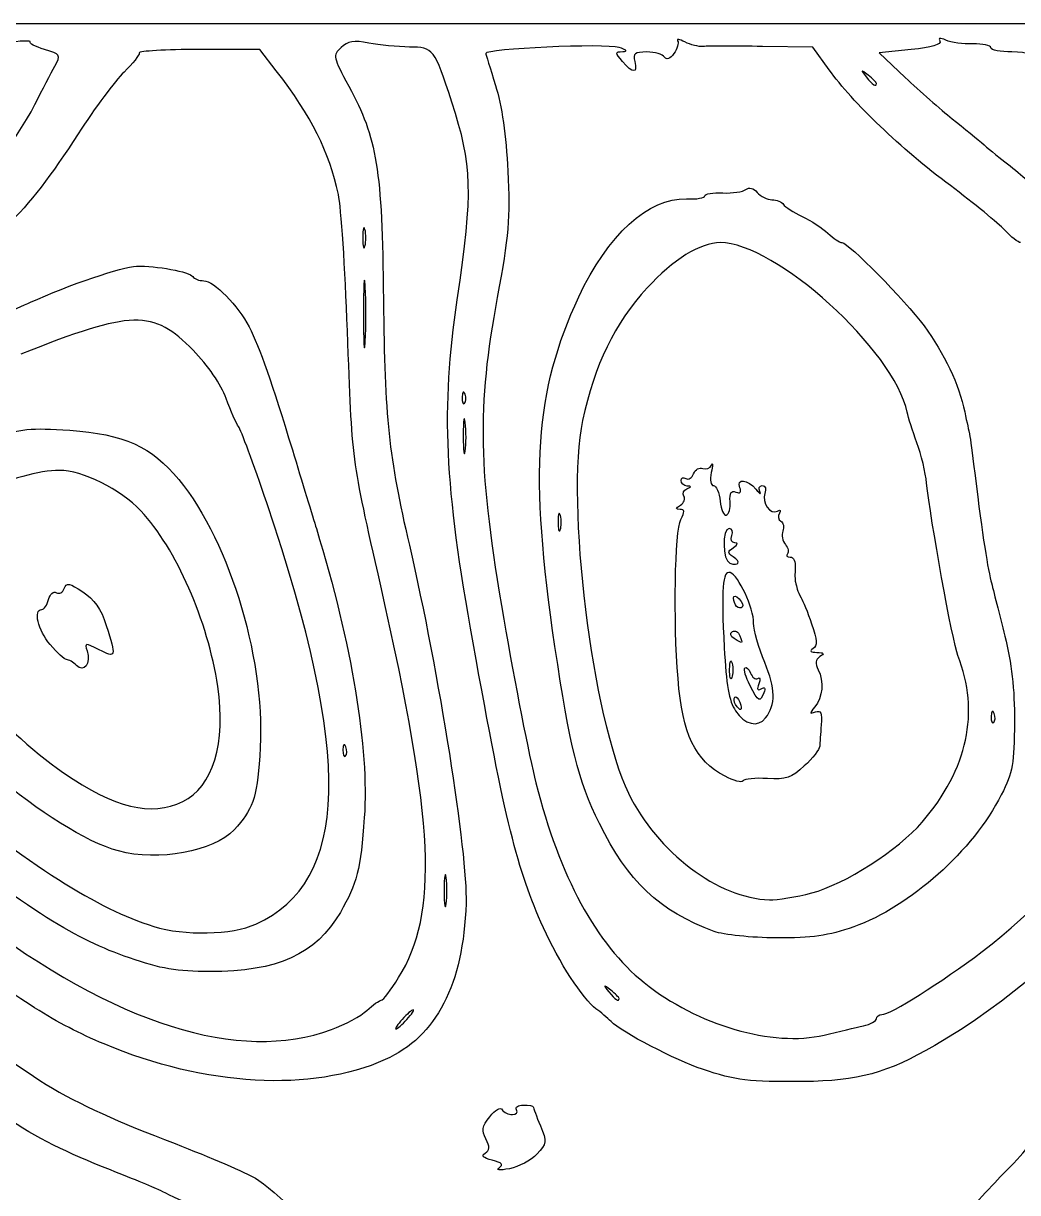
# Model space of a CAD drawing. Extents: x 32 to 2531, y 46 to 1398.
# Drawn here: x 2003 to 2281.1, y 1070.5 to 1397.7 of the extents above; entities that cross this region are included whole.
import ezdxf

# ---------------------------------------------------------------- set-up
doc = ezdxf.new("R2010")
doc.units = 0
doc.layers.add('IMAGE', color=7, linetype='CONTINUOUS')

msp = doc.modelspace()

# ---------------------------------------------------------------- linework, layer by layer
at = {"layer": 'IMAGE', "color": 7}
for points in [[(32.319879, 721.65756), (32.319879, 1397.653213), (1281.6532, 1397.653213), (2530.9865, 1397.653213), (2530.9865, 721.65312), (2530.9865, 45.6531), (1281.6532, 45.6531), (32.319879, 45.6531), (32.319879, 721.64876)], [(2241.6532, 1380.823286), (2241.6532, 1380.823286)], [(2098.5723, 1339.98655), (2098.5723, 1339.98655)], [(2098.6385, 1323.98655), (2098.6385, 1323.98655)], [(2202.5421, 1234.54211), (2202.5421, 1234.54211)], [(2201.8441, 1225.50696), (2201.8441, 1225.50696)], [(2017.8457, 1217.99397), (2017.8457, 1217.99397)], [(2206.2557, 1212.44379), (2206.2557, 1212.44379)], [(2202.2651, 1207.07525), (2202.2651, 1207.07525)], [(2210.6307, 1203.31988), (2210.6307, 1203.31988)], [(2047.6088, 1179.90053), (2047.6088, 1179.90053)], [(2029.6529, 1166.09211), (2029.6529, 1166.09211)], [(2121.2749, 1158.65321), (2121.2749, 1158.65321)], [(2223.5379, 1154.34585), (2223.5379, 1154.34585)], [(2068.0543, 1145.6476), (2068.0543, 1145.6476)], [(2196.2469, 1143.5872), (2196.2469, 1143.5872)], [(2032.6584, 1136.18269), (2032.6584, 1136.18269)], [(2169.6532, 1124.82329), (2169.6532, 1124.82329)], [(2110.3199, 1118.98655), (2110.3199, 1118.98655)], [(2089.2085, 1116.13707), (2089.2085, 1116.13707)], [(2237.9865, 1117.15509), (2237.9865, 1117.15509)], [(2136.1132, 1077.47873), (2136.1132, 1077.47873)]]:
    msp.add_lwpolyline(points, close=True, dxfattribs=at)
for points in [[(2228.4009, 1384.674377), (2223.8679, 1390.986546), (2209.7605, 1391.197805)], [(2073.7552, 1384.389417), (2069.1905, 1390.319879), (2052.1931, 1390.339769)], [(2251.3629, 1390.338391), (2242.4384, 1389.382655), (2249.7124, 1382.495034)], [(2126.5641, 1293.90321), (2126.564, 1293.90321)], [(2126.6189, 1285.96267), (2126.6195, 1285.96267)], [(2153.2434, 1259.96117), (2153.2439, 1259.96117)], [(2201.6148, 1248.39237), (2201.6145, 1248.39237)], [(2200.5803, 1216.98655), (2200.5797, 1216.98655)], [(2274.5641, 1204.56988), (2274.564, 1204.56988)], [(2093.2308, 1195.23655), (2093.2307, 1195.23655)], [(2199.3073, 1186.99037), (2199.3033, 1186.99037)]]:
    msp.add_lwpolyline(points, dxfattribs=at)
for points in [[(2261.1012, 1392.939873), (2259.392, 1393.721351), (2258.8361, 1393.642271), (2259.4183, 1392.700455)], [(2004.9304, 1392.485451), (2005.3382, 1392.893159), (2002.2178, 1392.754502), (1997.9963, 1392.177326)], [(2008.8963, 1390.365555), (2006.3074, 1391.12379), (2004.5227, 1392.077743), (2004.9304, 1392.485451)], [(2091.8791, 1390.875659), (2089.5438, 1388.658426), (2089.6223, 1388.265209), (2094.0292, 1380.103102)], [(2099.6452, 1392.139986), (2095.4184, 1392.960409), (2093.797, 1392.696446), (2091.8791, 1390.875659)], [(2110.9954, 1391.045013), (2107.691, 1391.076943), (2102.5835, 1391.569689), (2099.6452, 1392.139986)], [(2122.851, 1375.653611), (2117.9618, 1390.679277), (2117.7302, 1390.979918), (2110.9954, 1391.045013)], [(2169.6532, 1390.90877), (2165.7264, 1392.074738), (2132.24, 1390.562822), (2132.337, 1389.223938)], [(2170.6662, 1389.786119), (2172.1521, 1389.871229), (2171.7877, 1390.274975), (2169.6532, 1390.90877)], [(2186.0407, 1392.771533), (2186.4308, 1392.140282), (2185.9607, 1390.544517), (2184.9963, 1389.225387)], [(2188.0711, 1392.453045), (2186.5643, 1393.259465), (2185.6505, 1393.402783), (2186.0407, 1392.771533)], [(2193.232, 1391.197946), (2191.9003, 1391.081826), (2189.5779, 1391.646626), (2188.0711, 1392.453045)], [(2209.7605, 1391.197805), (2202.0015, 1391.313991), (2194.5636, 1391.314058), (2193.232, 1391.197946)], [(2259.4183, 1392.700455), (2259.9756, 1391.798525), (2257.0865, 1390.951341), (2251.3629, 1390.338391)], [(2268.6532, 1391.913413), (2265.9032, 1391.836163), (2262.5048, 1392.298071), (2261.1012, 1392.939873)], [(2273.6532, 1390.853738), (2273.6532, 1391.513806), (2271.4032, 1391.990661), (2268.6532, 1391.913413)], [(2279.5509, 1389.653613), (2276.3072, 1389.653613), (2273.6532, 1390.193669), (2273.6532, 1390.853738)], [(2011.7719, 1385.653611), (2013.5358, 1388.863838), (2013.4295, 1389.037859), (2008.8963, 1390.365555)], [(2035.4244, 1389.366563), (2035.5497, 1388.820355), (2033.6357, 1386.411401), (2031.17, 1384.013331)], [(2052.1931, 1390.339769), (2042.8444, 1390.350699), (2035.2985, 1389.91277), (2035.4244, 1389.366563)], [(2132.337, 1389.223938), (2132.35, 1389.093378), (2133.5802, 1385.086546), (2135.0786, 1380.319879)], [(2170.6292, 1386.986546), (2168.4719, 1389.506225), (2168.4739, 1389.660538), (2170.6662, 1389.786119)], [(2177.4191, 1389.653213), (2173.9987, 1389.653213), (2173.4545, 1389.223833), (2174.0395, 1386.986546)], [(2182.3692, 1388.240091), (2181.8888, 1389.017309), (2179.6612, 1389.653213), (2177.4191, 1389.653213)], [(2184.9963, 1389.225387), (2183.8895, 1387.711618), (2182.9204, 1387.348195), (2182.3692, 1388.240091)], [(2289.2176, 1386.520191), (2286.5128, 1388.768885), (2283.7833, 1389.653613), (2279.5509, 1389.653613)], [(2006.266, 1374.986945), (2008.287, 1379.020278), (2010.7646, 1383.820278), (2011.7719, 1385.653611)], [(2031.17, 1384.013331), (2028.7043, 1381.615261), (2022.936, 1373.853877), (2018.3516, 1366.76581)], [(2091.1567, 1349.74713), (2088.4937, 1361.916519), (2083.6868, 1371.486161), (2073.7552, 1384.389417)], [(2174.0395, 1386.986546), (2174.9297, 1383.582375), (2173.544, 1383.582375), (2170.6292, 1386.986546)], [(2262.3199, 1352.256066), (2248.5533, 1362.545017), (2234.9691, 1375.528297), (2228.4009, 1384.674377)], [(2239.3199, 1383.156619), (2237.2051, 1384.815114), (2237.158, 1384.767954), (2238.8164, 1382.653213)], [(2238.8164, 1382.653213), (2240.5583, 1380.432215), (2241.6532, 1379.725907), (2241.6532, 1380.823286)], [(2241.6532, 1380.823286), (2241.6532, 1381.100161), (2240.6032, 1382.150161), (2239.3199, 1383.156619)], [(2249.7124, 1382.495034), (2253.7132, 1378.706843), (2259.6181, 1373.517809), (2262.8344, 1370.963846)], [(2094.0292, 1380.103102), (2102.0251, 1365.294121), (2103.3528, 1357.121973), (2103.7423, 1320.32028)], [(2135.0786, 1380.319879), (2136.8273, 1374.757379), (2138.0702, 1366.161226), (2138.5489, 1356.319879)], [(1978.9807, 1342.730215), (1988.7936, 1349.829045), (2000.733, 1363.943731), (2006.266, 1374.986945)], [(2124.3738, 1320.34227), (2128.8575, 1350.968818), (2128.6703, 1357.769621), (2122.851, 1375.653611)], [(2262.8344, 1370.963846), (2266.0507, 1368.409885), (2270.0721, 1365.120279), (2271.7709, 1363.653613)], [(2018.3516, 1366.76581), (2003.2361, 1343.395498), (1994.9137, 1335.55147), (1974.2309, 1325.18108)], [(2271.7709, 1363.653613), (2273.4696, 1362.186946), (2276.4031, 1359.786946), (2278.2897, 1358.320279)], [(2278.2897, 1358.320279), (2280.1764, 1356.853613), (2282.5621, 1354.903613), (2283.5913, 1353.986946)], [(2138.5489, 1356.319879), (2139.1904, 1343.134298), (2138.774, 1338.18513), (2135.5769, 1320.98655)], [(2198.6532, 1350.212198), (2201.4032, 1350.100038), (2204.3236, 1350.535782), (2205.1429, 1351.180517)], [(2205.1429, 1351.180517), (2206.0607, 1351.902603), (2207.2753, 1351.578419), (2208.3063, 1350.336321)], [(2277.5523, 1339.80363), (2275.7744, 1341.719686), (2268.9199, 1347.323285), (2262.3199, 1352.256066)], [(2093.664, 1311.65321), (2093.0183, 1329.25321), (2091.89, 1346.395475), (2091.1567, 1349.74713)], [(2158.3685, 1321.10877), (2166.4044, 1338.40562), (2177.9807, 1348.953185), (2188.4773, 1348.541886)], [(2188.4773, 1348.541886), (2191.324, 1348.430339), (2193.6532, 1348.80641), (2193.6532, 1349.377599)], [(2193.6532, 1349.377599), (2193.6532, 1349.948789), (2195.9032, 1350.324358), (2198.6532, 1350.212198)], [(2208.3063, 1350.336321), (2209.2267, 1349.227278), (2211.0708, 1348.319879), (2212.4044, 1348.319879)], [(2212.4044, 1348.319879), (2213.738, 1348.319879), (2215.19, 1347.735935), (2215.6312, 1347.022226)], [(2215.6312, 1347.022226), (2216.0723, 1346.308517), (2218.4267, 1344.778602), (2220.8631, 1343.622414)], [(2220.8631, 1343.622414), (2223.2996, 1342.466227), (2226.5491, 1340.350171), (2228.084, 1338.92007)], [(2098.5723, 1339.98655), (2098.2369, 1341.269879), (2097.9625, 1340.219879), (2097.9625, 1337.65321)], [(2098.5723, 1335.31988), (2098.9077, 1336.60321), (2098.9077, 1338.70321), (2098.5723, 1339.98655)], [(2228.084, 1338.92007), (2229.6191, 1337.48996), (2231.3811, 1336.31988), (2231.9996, 1336.31988)], [(2281.9756, 1336.31988), (2281.3205, 1336.31988), (2279.3301, 1337.88756), (2277.5523, 1339.80363)], [(2097.9625, 1337.65321), (2097.9625, 1335.08655), (2098.2369, 1334.03655), (2098.5723, 1335.31988)], [(2197.9289, 1336.31988), (2192.4075, 1336.31988), (2184.7476, 1331.56852), (2177.5085, 1323.65321)], [(2250.2611, 1288.82989), (2246.6423, 1306.20249), (2213.454, 1336.31988), (2197.9289, 1336.31988)], [(2231.9996, 1336.31988), (2233.7868, 1336.31988), (2249.5501, 1320.30731), (2254.9697, 1312.98655)], [(2004.9865, 1319.60728), (2015.7641, 1324.49926), (2030.7552, 1329.60642), (2034.6795, 1329.72308)], [(2034.6795, 1329.72308), (2040.106, 1329.88441), (2049.6173, 1328.12336), (2050.4311, 1326.80663)], [(2050.4311, 1326.80663), (2050.8231, 1326.17225), (2052.1908, 1325.65321), (2053.4704, 1325.65321)], [(2053.4704, 1325.65321), (2056.2729, 1325.65321), (2063.2081, 1318.60143), (2066.1487, 1312.76181)], [(2098.6385, 1323.98655), (2098.3739, 1328.20321), (2098.1575, 1324.75321), (2098.1575, 1316.31988)], [(2098.6385, 1308.65321), (2098.9031, 1312.86988), (2098.9031, 1319.76988), (2098.6385, 1323.98655)], [(2177.5085, 1323.65321), (2168.3668, 1313.65736), (2162.7265, 1302.06416), (2159.4319, 1286.49775)], [(1983.6532, 1310.34734), (1991.7199, 1313.77599), (2001.3199, 1317.94297), (2004.9865, 1319.60728)], [(2103.7423, 1320.32028), (2104.0934, 1287.15284), (2105.2174, 1276.49834), (2110.9864, 1251.65361)], [(2128.8242, 1224.32028), (2120.8342, 1268.62668), (2119.8648, 1289.54313), (2124.3738, 1320.34227)], [(2135.5769, 1320.98655), (2129.8426, 1290.14045), (2130.1965, 1272.63441), (2137.3961, 1230.98655)], [(2151.724, 1223.30628), (2144.5493, 1271.9654), (2146.0929, 1294.68579), (2158.3685, 1321.10877)], [(2050.5047, 1306.18923), (2039.3293, 1317.6358), (2033.4231, 1317.50108), (2002.3199, 1305.09015)], [(2098.1575, 1316.31988), (2098.1575, 1307.88655), (2098.3739, 1304.43655), (2098.6385, 1308.65321)], [(2066.1487, 1312.76181), (2069.1024, 1306.89585), (2072.5744, 1297.02864), (2078.2676, 1278.31988)], [(2254.9697, 1312.98655), (2260.6095, 1305.36849), (2264.7533, 1296.61079), (2266.3473, 1288.9414)], [(2102.9808, 1240.31988), (2094.6652, 1277.06048), (2095.0375, 1274.2106), (2093.664, 1311.65321)], [(2059.7391, 1292.7408), (2058.3227, 1296.57296), (2054.5995, 1301.99505), (2050.5047, 1306.18923)], [(2063.228, 1284.8356), (2062.6144, 1285.65196), (2061.0444, 1289.20929), (2059.7391, 1292.7408)], [(2125.7584, 1293.09765), (2125.7014, 1291.69211), (2126.0157, 1290.9046), (2126.4588, 1291.34765)], [(2126.564, 1293.90321), (2126.1384, 1294.96685), (2125.8224, 1294.65092), (2125.7584, 1293.09765)], [(2126.4588, 1291.34765), (2126.9019, 1291.79072), (2126.9492, 1292.94072), (2126.5641, 1293.90321)], [(2126.6195, 1285.96267), (2126.3228, 1288.35913), (2126.0739, 1286.71988), (2126.0664, 1282.31988)], [(2126.6059, 1277.96267), (2126.9101, 1279.9662), (2126.9163, 1283.5662), (2126.6189, 1285.96267)], [(2159.4319, 1286.49775), (2154.6403, 1263.85827), (2162.1428, 1203.07748), (2172.3016, 1182.2352)], [(2252.9741, 1280.31988), (2251.7696, 1283.61988), (2250.5487, 1287.44939), (2250.2611, 1288.82989)], [(2266.3473, 1288.9414), (2266.9519, 1286.03289), (2267.5367, 1283.35321), (2267.6469, 1282.98655)], [(1994.1819, 1281.65097), (2002.1923, 1284.27861), (2005.01, 1284.55561), (2016.0493, 1283.80077)], [(2016.0493, 1283.80077), (2031.0868, 1282.77257), (2038.9597, 1279.21495), (2046.4639, 1270.05707)], [(2071.0777, 1263.51605), (2067.374, 1274.42545), (2063.8416, 1284.01924), (2063.228, 1284.8356)], [(2267.6469, 1282.98655), (2267.7576, 1282.61988), (2268.2887, 1278.71988), (2268.828, 1274.31988)], [(2126.0664, 1282.31988), (2126.0534, 1277.91988), (2126.3017, 1275.95913), (2126.6059, 1277.96267)], [(2255.6952, 1268.98655), (2255.4032, 1271.91988), (2254.1788, 1277.01988), (2252.9741, 1280.31988)], [(2078.2676, 1278.31988), (2080.9456, 1269.51988), (2083.9628, 1259.61988), (2084.9725, 1256.31988)], [(2190.5062, 1271.64533), (2190.9624, 1272.83396), (2192.1193, 1273.50569), (2193.0773, 1273.13808)], [(2193.0773, 1273.13808), (2194.0353, 1272.77047), (2195.1341, 1273.18598), (2195.519, 1274.06145)], [(2195.519, 1274.06145), (2195.904, 1274.93692), (2195.8777, 1274.00315), (2195.46, 1271.98655)], [(2268.828, 1274.31988), (2270.9759, 1256.79744), (2272.5664, 1246.09984), (2273.6849, 1241.65321)], [(2013.0671, 1272.58655), (2007.6316, 1272.58655), (1998.2555, 1270.01465), (1991.934, 1266.78967)], [(2035.8849, 1261.23471), (2030.1288, 1267.33601), (2019.5748, 1272.58655), (2013.0671, 1272.58655)], [(2046.4639, 1270.05707), (2061.1664, 1252.11465), (2071.1124, 1218.18516), (2069.1507, 1192.66427)], [(2186.9914, 1269.73191), (2186.9914, 1270.50852), (2187.5957, 1270.77048), (2188.3342, 1270.31405)], [(2188.6581, 1268.21461), (2187.7414, 1268.27251), (2186.9914, 1268.95529), (2186.9914, 1269.73191)], [(2188.3342, 1270.31405), (2189.0726, 1269.85764), (2190.0501, 1270.45671), (2190.5062, 1271.64533)], [(2195.46, 1271.98655), (2195.0165, 1269.84188), (2195.2801, 1268.31988), (2196.095, 1268.31988)], [(2203.4469, 1267.72112), (2202.4093, 1270.42513), (2205.6333, 1270.1374), (2207.9426, 1267.31988)], [(2187.8159, 1265.39027), (2187.3507, 1266.14295), (2187.7239, 1267.06267), (2188.6451, 1267.43407)], [(2188.6451, 1267.43407), (2189.9761, 1267.97071), (2189.9779, 1268.13096), (2188.6581, 1268.21461)], [(2196.095, 1268.31988), (2196.8614, 1268.31988), (2197.6765, 1266.36988), (2197.9062, 1263.98655)], [(2200.7237, 1263.84284), (2200.5332, 1266.25361), (2200.9909, 1267.01596), (2202.3225, 1266.50501)], [(2202.3225, 1266.50501), (2203.5476, 1266.03492), (2203.9337, 1266.45261), (2203.4469, 1267.72112)], [(2207.9426, 1267.31988), (2208.9945, 1266.03655), (2209.4753, 1265.73655), (2209.0109, 1266.65321)], [(2209.0109, 1266.65321), (2208.5466, 1267.56988), (2208.8664, 1268.31988), (2209.7214, 1268.31988)], [(2210.4437, 1266.15088), (2209.4521, 1263.5668), (2212.0385, 1259.98601), (2214.0145, 1261.20724)], [(2209.7214, 1268.31988), (2210.6094, 1268.31988), (2210.9192, 1267.38975), (2210.4437, 1266.15088)], [(2264.4411, 1220.77211), (2262.9432, 1224.60621), (2256.6707, 1259.18551), (2255.6952, 1268.98655)], [(2068.0543, 1145.6476), (2094.2928, 1157.55583), (2095.1891, 1192.49616), (2071.0777, 1263.51605)], [(2186.7001, 1261.67363), (2185.396, 1261.68923), (2185.4256, 1261.97216), (2186.8241, 1262.85789)], [(2186.8241, 1262.85789), (2187.8348, 1263.49801), (2188.2811, 1264.63757), (2187.8159, 1265.39027)], [(2197.9062, 1263.98655), (2198.1361, 1261.60321), (2198.9241, 1259.8358), (2199.6574, 1260.05895)], [(2199.6574, 1260.05895), (2200.3908, 1260.28211), (2200.8706, 1261.98485), (2200.7237, 1263.84284)], [(2057.4077, 1212.12847), (2054.6571, 1230.43568), (2045.7335, 1250.79583), (2035.8849, 1261.23471)], [(2153.2439, 1259.96117), (2152.9057, 1261.25847), (2152.6069, 1260.51988), (2152.5797, 1258.31988)], [(2153.1944, 1255.96117), (2153.5597, 1256.86388), (2153.5819, 1258.66388), (2153.2434, 1259.96117)], [(2186.9288, 1258.87871), (2188.0745, 1261.01953), (2188.0223, 1261.65788), (2186.7001, 1261.67363)], [(2214.0145, 1261.20724), (2214.7892, 1261.68601), (2215.0074, 1261.42559), (2214.5084, 1260.61803)], [(2214.5084, 1260.61803), (2214.0164, 1259.82205), (2214.1976, 1258.81013), (2214.9108, 1258.36931)], [(2084.9725, 1256.31988), (2094.9351, 1223.76119), (2099.7439, 1194.77439), (2098.3903, 1175.43855)], [(2152.5797, 1258.31988), (2152.5527, 1256.11988), (2152.8292, 1255.05847), (2153.1944, 1255.96117)], [(2186.1447, 1214.31988), (2184.8003, 1230.42604), (2185.2456, 1255.73355), (2186.9288, 1258.87871)], [(2200.4628, 1256.31988), (2198.4199, 1256.31988), (2198.5962, 1247.34829), (2200.6535, 1246.61353)], [(2201.1714, 1254.31988), (2201.5935, 1255.41988), (2201.274, 1256.31988), (2200.4628, 1256.31988)], [(2214.9108, 1258.36931), (2215.6241, 1257.92849), (2215.8668, 1256.67939), (2215.4501, 1255.59353)], [(2202.0287, 1252.29947), (2201.135, 1252.31017), (2200.7492, 1253.21988), (2201.1714, 1254.31988)], [(2215.4501, 1255.59353), (2215.0333, 1254.50768), (2215.3541, 1252.82169), (2216.1633, 1251.84689)], [(2110.9864, 1251.65361), (2119.242, 1216.10061), (2127.2879, 1165.2469), (2126.8411, 1151.44476)], [(2201.6145, 1248.39237), (2199.8931, 1249.49905), (2199.8977, 1249.81373), (2201.6535, 1250.96613)], [(2201.6535, 1250.96613), (2202.9231, 1251.79956), (2203.0602, 1252.28651), (2202.0287, 1252.29947)], [(2216.1633, 1251.84689), (2216.9724, 1250.87208), (2217.2396, 1249.67973), (2216.757, 1249.1972)], [(2200.6535, 1246.61353), (2203.1719, 1245.71409), (2203.8447, 1246.95897), (2201.6148, 1248.39237)], [(2216.757, 1249.1972), (2216.2745, 1248.71468), (2216.6226, 1248.31988), (2217.5306, 1248.31988)], [(2217.5306, 1248.31988), (2218.4386, 1248.31988), (2219.0722, 1246.96988), (2218.9386, 1245.31988)], [(2200.7493, 1243.99299), (2198.598, 1244.65739), (2198.1855, 1239.51027), (2199.0657, 1222.98655)], [(2207.3, 1229.86753), (2207.323, 1234.01899), (2203.0236, 1243.29067), (2200.7493, 1243.99299)], [(2218.9386, 1245.31988), (2218.8049, 1243.66988), (2218.8373, 1241.86988), (2219.0096, 1241.31988)], [(2014.4471, 1239.50379), (2015.1055, 1241.21951), (2015.8912, 1241.08469), (2019.6697, 1238.60781)], [(2107.9955, 1130.66513), (2119.2267, 1148.91825), (2118.102, 1173.51084), (2102.9808, 1240.31988)], [(2219.0096, 1241.31988), (2219.1824, 1240.76988), (2219.408, 1239.86988), (2219.5109, 1239.31988)], [(2273.6849, 1241.65321), (2274.3307, 1239.08655), (2276.0877, 1232.14569), (2277.5895, 1226.22908)], [(1972.1832, 1238.16805), (1976.2697, 1224.05857), (1996.058, 1200.44485), (2014.2509, 1187.96749)], [(2010.0747, 1236.45404), (2010.4812, 1238.00877), (2011.4444, 1238.86097), (2012.2396, 1238.36952)], [(2012.2396, 1238.36952), (2013.0275, 1237.88259), (2014.0208, 1238.39302), (2014.4471, 1239.50379)], [(2019.6697, 1238.60781), (2022.832, 1236.53485), (2024.7248, 1233.81199), (2026.2187, 1229.18628)], [(2201.6532, 1236.80877), (2201.6532, 1237.64424), (2202.2743, 1237.56552), (2203.2309, 1236.60877)], [(2202.5421, 1234.54211), (2202.0532, 1235.03099), (2201.6532, 1236.05099), (2201.6532, 1236.80877)], [(2219.5109, 1239.31988), (2219.6136, 1238.76988), (2220.1009, 1237.68855), (2220.5933, 1236.91692)], [(2220.5933, 1236.91692), (2221.0857, 1236.14529), (2222.4012, 1232.86507), (2223.5167, 1229.62752)], [(2010.5143, 1223.84569), (2007.1148, 1227.88579), (2005.7328, 1233.65321), (2008.1644, 1233.65321)], [(2008.1644, 1233.65321), (2008.8121, 1233.65321), (2009.6717, 1234.91359), (2010.0747, 1236.45404)], [(2204.1199, 1234.34211), (2203.7409, 1233.96321), (2203.0309, 1234.05321), (2202.5421, 1234.54211)], [(2203.2309, 1236.60877), (2204.0988, 1235.74099), (2204.4988, 1234.72099), (2204.1199, 1234.34211)], [(2137.3961, 1230.98655), (2140.502, 1213.01988), (2144.5372, 1192.41956), (2146.3632, 1185.20807)], [(2026.2187, 1229.18628), (2029.0675, 1220.36544), (2028.9387, 1219.9314), (2024.1993, 1222.38219)], [(2201.8441, 1225.50696), (2200.7319, 1226.21177), (2200.5496, 1226.97119), (2201.3712, 1227.47889)], [(2201.3712, 1227.47889), (2202.1059, 1227.93301), (2203.0512, 1227.40799), (2203.4716, 1226.31223)], [(2210.3961, 1218.86092), (2208.6823, 1222.96335), (2207.2891, 1227.91632), (2207.3, 1229.86753)], [(2223.5167, 1229.62752), (2225.0776, 1225.09692), (2225.1737, 1223.50532), (2223.9343, 1222.71756)], [(2015.1143, 1219.65321), (2014.5245, 1219.65321), (2012.4545, 1221.53983), (2010.5143, 1223.84569)], [(2024.1993, 1222.38219), (2020.3025, 1224.39733), (2020.12, 1224.38109), (2020.8356, 1222.08309)], [(2148.4906, 1144.61898), (2141.0138, 1161.30382), (2137.9466, 1173.73424), (2128.8242, 1224.32028)], [(2203.4716, 1226.31223), (2204.3552, 1224.00984), (2204.2719, 1223.96867), (2201.8441, 1225.50696)], [(2277.5895, 1226.22908), (2279.4693, 1218.82232), (2280.3021, 1211.34687), (2280.2629, 1202.22908)], [(2029.6529, 1166.09211), (2010.9948, 1171.21163), (1976.8963, 1200.16019), (1965.8047, 1220.29716)], [(2020.8356, 1222.08309), (2021.9451, 1218.52041), (2019.9913, 1215.84836), (2017.8457, 1217.99397)], [(2164.1476, 1173.782), (2158.1591, 1186.09913), (2155.8571, 1195.27523), (2151.724, 1223.30628)], [(2199.0657, 1222.98655), (2199.6145, 1212.68597), (2200.4479, 1208.01765), (2202.2191, 1205.31988)], [(2223.9343, 1222.71756), (2222.8731, 1222.04311), (2223.2333, 1221.68012), (2224.9905, 1221.65321)], [(2225.8529, 1220.46903), (2224.5552, 1219.64671), (2224.4141, 1218.62291), (2225.3505, 1216.82277)], [(2224.9905, 1221.65321), (2226.9925, 1221.62251), (2227.2075, 1221.32741), (2225.8529, 1220.46903)], [(2254.416, 1174.12691), (2267.2213, 1189.08705), (2270.6276, 1204.93616), (2264.4411, 1220.77211)], [(2017.8457, 1217.99397), (2016.9332, 1218.90656), (2015.704, 1219.65321), (2015.1143, 1219.65321)], [(2200.5797, 1216.98655), (2200.6067, 1219.18655), (2200.9057, 1219.92513), (2201.2439, 1218.62784)], [(2201.2439, 1218.62784), (2201.5819, 1217.33055), (2201.5597, 1215.53055), (2201.1949, 1214.62784)], [(2206.2557, 1212.44379), (2205.0829, 1214.71193), (2204.4533, 1216.89781), (2204.8568, 1217.30129)], [(2204.8568, 1217.30129), (2205.2603, 1217.70477), (2205.9675, 1217.05245), (2206.4281, 1215.85171)], [(2210.6307, 1203.31988), (2213.5117, 1207.00208), (2213.4428, 1211.56809), (2210.3961, 1218.86092)], [(2199.3033, 1186.99037), (2190.8284, 1191.55991), (2187.4607, 1198.55444), (2186.1447, 1214.31988)], [(2201.1949, 1214.62784), (2200.8297, 1213.72513), (2200.5532, 1214.78655), (2200.5803, 1216.98655)], [(2206.4281, 1215.85171), (2206.8889, 1214.65096), (2207.7963, 1213.99624), (2208.4443, 1214.39679)], [(2208.4443, 1214.39679), (2209.0924, 1214.79733), (2209.2276, 1214.09545), (2208.7447, 1212.83707)], [(2225.3505, 1216.82277), (2227.0411, 1213.57321), (2226.6288, 1209.09721), (2224.3908, 1206.4006)], [(2047.6088, 1179.90053), (2055.988, 1183.89635), (2059.7772, 1196.35847), (2057.4077, 1212.12847)], [(2210.162, 1210.38913), (2209.0664, 1207.53403), (2208.6932, 1207.73027), (2206.2557, 1212.44379)], [(2208.7447, 1212.83707), (2208.1529, 1211.29519), (2208.3704, 1210.8604), (2209.4113, 1211.50373)], [(2209.4113, 1211.50373), (2210.4205, 1212.12745), (2210.6807, 1211.74107), (2210.162, 1210.38913)], [(2271.1909, 1137.92881), (2301.21, 1160.71151), (2322.2252, 1194.00755), (2317.5483, 1211.37647)], [(2202.2651, 1207.07525), (2201.7816, 1207.85737), (2201.6721, 1208.78325), (2202.0216, 1209.13276)], [(2202.0216, 1209.13276), (2202.3712, 1209.48227), (2203.0124, 1208.84235), (2203.4467, 1207.71072)], [(2203.4467, 1207.71072), (2204.3483, 1205.36124), (2203.58, 1204.94797), (2202.2651, 1207.07525)], [(2202.2191, 1205.31988), (2204.7705, 1201.434), (2208.4675, 1200.55499), (2210.6307, 1203.31988)], [(2224.3908, 1206.4006), (2222.8895, 1204.59151), (2222.9172, 1204.37545), (2224.5699, 1205.00961)], [(2224.5699, 1205.00961), (2226.0795, 1205.58888), (2226.4532, 1204.75823), (2226.2064, 1201.37347)], [(2274.564, 1204.56988), (2274.1384, 1205.63352), (2273.8224, 1205.31759), (2273.7584, 1203.76432)], [(2274.4588, 1202.01432), (2274.9019, 1202.45739), (2274.9492, 1203.60739), (2274.5641, 1204.56988)], [(2226.2064, 1201.37347), (2226.0304, 1198.96067), (2225.8348, 1196.26696), (2225.7717, 1195.38747)], [(2331.5318, 1203.32162), (2333.5238, 1178.35737), (2299.133, 1135.51542), (2257.957, 1111.6666)], [(2273.7584, 1203.76432), (2273.7014, 1202.35877), (2274.0157, 1201.57127), (2274.4588, 1202.01432)], [(2280.2629, 1202.22908), (2280.2119, 1190.5342), (2279.7823, 1188.14652), (2276.58, 1181.79885)], [(2092.4251, 1194.43099), (2092.3681, 1193.02544), (2092.6824, 1192.23793), (2093.1255, 1192.68099)], [(2093.2307, 1195.23655), (2092.8051, 1196.30019), (2092.4891, 1195.98425), (2092.4251, 1194.43099)], [(2093.1255, 1192.68099), (2093.5685, 1193.12405), (2093.6159, 1194.27405), (2093.2308, 1195.23655)], [(2225.7717, 1195.38747), (2225.7087, 1194.50796), (2223.776, 1192.0302), (2221.4767, 1189.88132)], [(2069.1507, 1192.66427), (2068.2215, 1180.57629), (2067.2051, 1177.66681), (2061.9371, 1172.01737)], [(2014.2509, 1187.96749), (2028.682, 1178.07017), (2038.6933, 1175.64911), (2047.6088, 1179.90053)], [(2221.4767, 1189.88132), (2217.9099, 1186.54787), (2216.3936, 1186.03108), (2211.1484, 1186.36123)], [(1974.6987, 1186.26093), (2006.0603, 1161.11855), (2023.4343, 1150.04765), (2039.4632, 1144.99223)], [(2146.3632, 1185.20807), (2153.0304, 1158.87759), (2163.2176, 1140.07528), (2176.6782, 1129.25625)], [(2204.3289, 1185.69657), (2203.9595, 1185.11817), (2201.6997, 1185.70057), (2199.3073, 1186.99037)], [(2211.1484, 1186.36123), (2207.7671, 1186.57405), (2204.6984, 1186.27493), (2204.3289, 1185.69657)], [(2172.3016, 1182.2352), (2180.3536, 1165.71529), (2197.3788, 1152.8396), (2211.7064, 1152.43448)], [(2276.58, 1181.79885), (2268.7332, 1166.24489), (2251.0564, 1150.44021), (2235.2781, 1144.87127)], [(2032.6584, 1136.18269), (2017.2335, 1141.55185), (2006.8501, 1148.10067), (1971.0093, 1175.06476)], [(2098.3903, 1175.43855), (2097.3855, 1161.08673), (2096.3007, 1156.79653), (2091.6843, 1148.91937)], [(2061.9371, 1172.01737), (2056.2841, 1165.95511), (2040.6259, 1163.08129), (2029.6529, 1166.09211)], [(2196.2469, 1143.5872), (2180.9927, 1149.207), (2171.9689, 1157.69525), (2164.1476, 1173.782)], [(2223.5379, 1154.34585), (2232.6461, 1156.71827), (2247.854, 1166.46065), (2254.416, 1174.12691)], [(2121.2749, 1158.65321), (2120.9693, 1160.66988), (2120.7195, 1159.01988), (2120.7195, 1154.98655)], [(2121.2749, 1151.31988), (2121.5804, 1153.33655), (2121.5804, 1156.63655), (2121.2749, 1158.65321)], [(2120.7195, 1154.98655), (2120.7195, 1150.95321), (2120.9693, 1149.30321), (2121.2749, 1151.31988)], [(2211.7064, 1152.43448), (2213.9356, 1152.37138), (2219.2599, 1153.23157), (2223.5379, 1154.34585)], [(2091.6843, 1148.91937), (2084.7893, 1137.15395), (2074.1003, 1132.30815), (2055.108, 1132.33772)], [(2126.8411, 1151.44476), (2126.1047, 1128.6975), (2118.585, 1114.1623), (2104.2176, 1107.71464)], [(1988.9865, 1147.79782), (2028.7725, 1117.53957), (2063.3603, 1106.61309), (2089.2085, 1116.13707)], [(2039.4632, 1144.99223), (2048.0205, 1142.29329), (2061.3359, 1142.59851), (2068.0543, 1145.6476)], [(2163.178, 1121.95724), (2159.6407, 1124.5161), (2152.7003, 1135.22477), (2148.4906, 1144.61898)], [(2213.6532, 1141.77528), (2206.6865, 1141.81158), (2198.8537, 1142.62685), (2196.2469, 1143.5872)], [(2235.2781, 1144.87127), (2228.1776, 1142.36515), (2223.6931, 1141.72311), (2213.6532, 1141.77528)], [(2025.6542, 1112.08913), (2011.6439, 1118.00598), (2002.4354, 1123.8313), (1981.3107, 1140.14081)], [(2055.108, 1132.33772), (2045.9696, 1132.35202), (2041.4299, 1133.12947), (2032.6584, 1136.18269)], [(2243.1455, 1120.31988), (2245.4852, 1120.31988), (2259.9824, 1129.42224), (2271.1909, 1137.92881)], [(2103.1236, 1124.31988), (2103.6557, 1124.31988), (2105.848, 1127.17524), (2107.9955, 1130.66513)], [(2167.3199, 1127.15663), (2165.2051, 1128.81512), (2165.158, 1128.76796), (2166.8164, 1126.65321)], [(2176.6782, 1129.25625), (2191.4701, 1117.3672), (2212.687, 1111.17727), (2226.9865, 1114.57907)], [(2166.8164, 1126.65321), (2168.5583, 1124.43221), (2169.6532, 1123.72591), (2169.6532, 1124.82329)], [(2169.6532, 1124.82329), (2169.6532, 1125.10016), (2168.6032, 1126.15016), (2167.3199, 1127.15663)], [(1978.3202, 1125.12072), (2003.6182, 1102.52231), (2013.4942, 1096.50329), (2045.4395, 1084.21439)], [(2099.1267, 1121.49757), (2100.7928, 1123.04984), (2102.5915, 1124.31988), (2103.1236, 1124.31988)], [(2089.2085, 1116.13708), (2092.9973, 1117.53308), (2097.4605, 1119.94529), (2099.1267, 1121.49757)], [(2108.9865, 1118.98655), (2107.6592, 1117.51988), (2106.8732, 1116.31988), (2107.2399, 1116.31988)], [(2107.2399, 1116.31988), (2107.6065, 1116.31988), (2108.9925, 1117.51988), (2110.3199, 1118.98655)], [(2112.0665, 1121.65321), (2111.6999, 1121.65321), (2110.3139, 1120.45321), (2108.9865, 1118.98655)], [(2110.3199, 1118.98655), (2111.6472, 1120.45321), (2112.4332, 1121.65321), (2112.0665, 1121.65321)], [(2167.4332, 1118.3508), (2166.3826, 1119.40134), (2164.4679, 1121.02424), (2163.178, 1121.95724)], [(2237.9865, 1117.15509), (2240.0032, 1117.6124), (2241.6532, 1118.51155), (2241.6532, 1119.15321)], [(2241.6532, 1119.15321), (2241.6532, 1119.79488), (2242.3247, 1120.31988), (2243.1455, 1120.31988)], [(2027.4153, 1076.83617), (2003.2565, 1086.31244), (1992.6497, 1093.60056), (1968.6939, 1117.18471)], [(2192.9875, 1105.00284), (2185.5579, 1107.47592), (2170.38, 1115.40388), (2167.4332, 1118.3508)], [(2226.9865, 1114.57907), (2231.0198, 1115.53859), (2235.9698, 1116.6978), (2237.9865, 1117.15509)], [(2104.2176, 1107.71464), (2083.7108, 1098.5117), (2053.8692, 1100.17332), (2025.6542, 1112.08913)], [(2257.957, 1111.6666), (2244.5783, 1103.91777), (2236.5938, 1101.72922), (2221.1979, 1101.5911)], [(2221.1979, 1101.5911), (2205.8663, 1101.45354), (2202.3854, 1101.87453), (2192.9875, 1105.00284)], [(2133.4799, 1091.73561), (2135.0175, 1093.69045), (2136.4605, 1094.50435), (2136.9589, 1093.69789)], [(2136.9589, 1093.69789), (2137.4273, 1092.93999), (2138.7105, 1092.31988), (2139.8105, 1092.31988)], [(2139.8105, 1092.31988), (2140.9105, 1092.31988), (2141.4397, 1092.91988), (2140.9865, 1093.65321)], [(2140.9865, 1093.65321), (2140.5333, 1094.38655), (2141.3979, 1094.98655), (2142.9079, 1094.98655)], [(2142.9079, 1094.98655), (2144.4177, 1094.98655), (2145.6532, 1094.75983), (2145.6532, 1094.48271)], [(2145.6532, 1094.48271), (2145.6532, 1094.2056), (2146.5499, 1091.83289), (2147.6457, 1089.21004)], [(2132.3904, 1085.52137), (2131.1265, 1087.88289), (2131.3208, 1088.99091), (2133.4799, 1091.73561)], [(2147.6457, 1089.21004), (2149.5333, 1084.69245), (2149.4807, 1084.27349), (2146.6457, 1081.25835)], [(2045.4395, 1084.21439), (2055.2218, 1080.45128), (2065.3487, 1076.08565), (2067.9436, 1074.51299)], [(2132.1937, 1081.57525), (2133.5439, 1082.40972), (2133.5875, 1083.28456), (2132.3904, 1085.52137)], [(2277.6552, 1076.28975), (2280.9552, 1079.59271), (2283.6552, 1082.60213), (2283.6552, 1082.97733)], [(2134.1828, 1079.56848), (2131.5737, 1080.22332), (2130.9783, 1080.82405), (2132.1937, 1081.57525)], [(2146.6457, 1081.25835), (2144.9999, 1079.50779), (2141.5532, 1077.68133), (2138.9865, 1077.19956)], [(2041.4153, 1071.05356), (2040.1851, 1071.69629), (2033.8851, 1074.29847), (2027.4153, 1076.83617)], [(2136.1132, 1077.47873), (2137.4323, 1078.32835), (2136.9217, 1078.88105), (2134.1828, 1079.56848)], [(2138.9865, 1077.19956), (2136.1879, 1076.67424), (2135.0377, 1076.78599), (2136.1132, 1077.47873)], [(2067.9436, 1074.51299), (2072.458, 1071.77711), (2089.1598, 1056.32028), (2087.6016, 1056.32028)], [(2264.3219, 1061.77684), (2268.3552, 1066.45597), (2274.3552, 1072.98679), (2277.6552, 1076.28975)], [(2050.9896, 1066.49891), (2046.9541, 1068.36124), (2042.6457, 1070.41084), (2041.4153, 1071.05356)]]:
    msp.add_open_spline(points, degree=3, dxfattribs=at)

doc.saveas('drawing.dxf')
